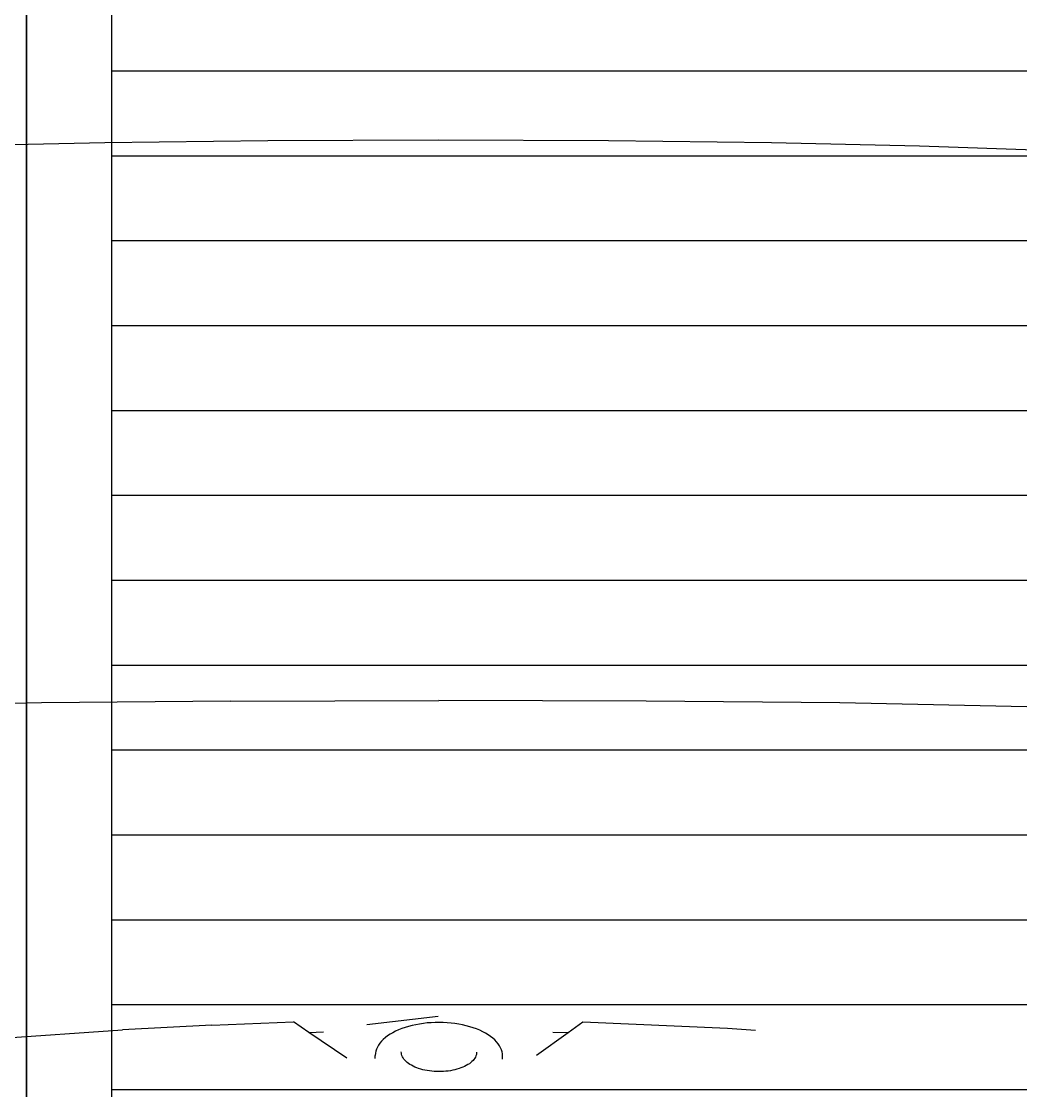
# Model space of a CAD drawing. Header units: inches. Extents: x 7263 to 14962, y 1317 to 2926.
# Drawn here: x 7436.747 to 7437.335, y 1495.177 to 1495.806 of the extents above; entities that cross this region are included whole.
import ezdxf

# ---------------------------------------------------------------- set-up
doc = ezdxf.new("R2010")
doc.units = ezdxf.units.IN
doc.header["$MEASUREMENT"] = 0
doc.layers.add('Layer1', color=1, linetype='Continuous')

msp = doc.modelspace()

# ---------------------------------------------------------------- linework, layer by layer
for p, q in [((7436.79602, 1495.73486), (7436.70889, 1495.73296)), ((7436.89196, 1495.73604), (7436.79602, 1495.73486)), ((7436.9923, 1495.73646), (7436.89196, 1495.73604)), ((7437.09263, 1495.73604), (7436.9923, 1495.73646)), ((7437.18857, 1495.73485), (7437.09263, 1495.73604)), ((7437.2757, 1495.73296), (7437.18857, 1495.73485)), ((7437.34963, 1495.73044), (7437.2757, 1495.73296)), ((7436.87018, 1495.40609), (7436.7588, 1495.40503)), ((7436.87018, 1495.40609), (7436.99265, 1495.40647)), ((7437.11486, 1495.40609), (7436.99265, 1495.40647)), ((7437.22875, 1495.40498), (7437.11486, 1495.40609)), ((7436.7588, 1495.40503), (7436.60861, 1495.40204)), ((7437.34813, 1495.4026), (7437.22875, 1495.40498)), ((7436.85914, 1495.21514), (7436.90705, 1495.21717)), ((7436.91624, 1495.21095), (7436.90705, 1495.21717)), ((7436.95037, 1495.21561), (7436.99229, 1495.22054)), ((7436.99055, 1495.21676), (7436.9882, 1495.21665)), ((7436.9929, 1495.21678), (7436.99055, 1495.21676)), ((7436.99525, 1495.21674), (7436.9929, 1495.21678)), ((7436.9976, 1495.21661), (7436.99525, 1495.21674)), ((7437.06886, 1495.21095), (7437.07751, 1495.21717)), ((7437.07751, 1495.21717), (7437.16264, 1495.21336)), ((7436.69154, 1495.20448), (7436.80636, 1495.21241)), ((7436.85914, 1495.21514), (7436.80636, 1495.21241)), ((7436.91624, 1495.21095), (7436.92486, 1495.21119)), ((7436.9386, 1495.19583), (7436.91624, 1495.21095)), ((7436.96554, 1495.21074), (7436.96398, 1495.20983)), ((7436.96721, 1495.2116), (7436.96554, 1495.21074)), ((7436.96898, 1495.21241), (7436.96721, 1495.2116)), ((7436.97085, 1495.21315), (7436.96898, 1495.21241)), ((7436.9728, 1495.21383), (7436.97085, 1495.21315)), ((7436.97483, 1495.21445), (7436.9728, 1495.21383)), ((7436.97693, 1495.215), (7436.97483, 1495.21445)), ((7436.97909, 1495.21548), (7436.97693, 1495.215)), ((7436.98131, 1495.21588), (7436.97909, 1495.21548)), ((7436.98358, 1495.21621), (7436.98131, 1495.21588)), ((7436.98587, 1495.21647), (7436.98358, 1495.21621)), ((7436.9882, 1495.21665), (7436.98587, 1495.21647)), ((7436.99992, 1495.21641), (7436.9976, 1495.21661)), ((7437.00221, 1495.21613), (7436.99992, 1495.21641)), ((7437.00447, 1495.21577), (7437.00221, 1495.21613)), ((7437.00669, 1495.21535), (7437.00447, 1495.21577)), ((7437.00884, 1495.21485), (7437.00669, 1495.21535)), ((7437.01094, 1495.21428), (7437.00884, 1495.21485)), ((7437.01296, 1495.21365), (7437.01094, 1495.21428)), ((7437.0149, 1495.21295), (7437.01296, 1495.21365)), ((7437.01676, 1495.21218), (7437.0149, 1495.21295)), ((7437.01852, 1495.21136), (7437.01676, 1495.21218)), ((7437.02017, 1495.21049), (7437.01852, 1495.21136)), ((7437.02173, 1495.20956), (7437.02017, 1495.21049)), ((7437.05014, 1495.19747), (7437.06886, 1495.21095)), ((7437.0598, 1495.21116), (7437.06886, 1495.21095)), ((7437.16264, 1495.21336), (7437.17916, 1495.21229)), ((7436.95797, 1495.20459), (7436.95716, 1495.20344)), ((7436.95891, 1495.20571), (7436.95797, 1495.20459)), ((7436.95999, 1495.2068), (7436.95891, 1495.20571)), ((7436.9612, 1495.20786), (7436.95999, 1495.2068)), ((7436.96253, 1495.20887), (7436.9612, 1495.20786)), ((7436.96398, 1495.20983), (7436.96253, 1495.20887)), ((7437.02316, 1495.20858), (7437.02173, 1495.20956)), ((7437.02448, 1495.20756), (7437.02316, 1495.20858)), ((7437.02567, 1495.20649), (7437.02448, 1495.20756)), ((7437.02673, 1495.20539), (7437.02567, 1495.20649)), ((7437.02766, 1495.20426), (7437.02673, 1495.20539)), ((7437.02845, 1495.2031), (7437.02766, 1495.20426)), ((7436.95537, 1495.19863), (7436.95529, 1495.1974)), ((7436.9556, 1495.19985), (7436.95537, 1495.19863)), ((7436.95598, 1495.20106), (7436.9556, 1495.19985)), ((7436.9565, 1495.20226), (7436.95598, 1495.20106)), ((7436.95716, 1495.20344), (7436.9565, 1495.20226)), ((7436.97062, 1495.19878), (7436.97058, 1495.19951)), ((7436.97075, 1495.19806), (7436.97062, 1495.19878)), ((7436.97096, 1495.19734), (7436.97075, 1495.19806)), ((7437.01478, 1495.19785), (7437.01455, 1495.19713)), ((7437.01491, 1495.19857), (7437.01478, 1495.19785)), ((7437.01496, 1495.1993), (7437.01491, 1495.19857)), ((7437.0291, 1495.20192), (7437.02845, 1495.2031)), ((7437.0296, 1495.20072), (7437.0291, 1495.20192)), ((7437.02996, 1495.1995), (7437.0296, 1495.20072)), ((7437.03017, 1495.19828), (7437.02996, 1495.1995)), ((7437.03024, 1495.19705), (7437.03017, 1495.19828)), ((7436.95528, 1495.19553), (7436.95529, 1495.1974)), ((7436.97126, 1495.19663), (7436.97096, 1495.19734)), ((7436.97165, 1495.19592), (7436.97126, 1495.19663)), ((7436.97211, 1495.19524), (7436.97165, 1495.19592)), ((7436.97266, 1495.19457), (7436.97211, 1495.19524)), ((7436.97329, 1495.19392), (7436.97266, 1495.19457)), ((7436.974, 1495.19329), (7436.97329, 1495.19392)), ((7436.97477, 1495.19268), (7436.974, 1495.19329)), ((7436.97563, 1495.1921), (7436.97477, 1495.19268)), ((7436.97654, 1495.19155), (7436.97563, 1495.1921)), ((7436.97753, 1495.19103), (7436.97654, 1495.19155)), ((7437.00982, 1495.19194), (7437.00889, 1495.1914)), ((7437.01068, 1495.19251), (7437.00982, 1495.19194)), ((7437.01146, 1495.19311), (7437.01068, 1495.19251)), ((7437.01218, 1495.19373), (7437.01146, 1495.19311)), ((7437.01282, 1495.19438), (7437.01218, 1495.19373)), ((7437.01337, 1495.19504), (7437.01282, 1495.19438)), ((7437.01385, 1495.19573), (7437.01337, 1495.19504)), ((7437.01424, 1495.19642), (7437.01385, 1495.19573)), ((7437.01455, 1495.19713), (7437.01424, 1495.19642)), ((7437.03023, 1495.19517), (7437.03024, 1495.19705)), ((7436.97857, 1495.19055), (7436.97753, 1495.19103)), ((7436.97967, 1495.1901), (7436.97857, 1495.19055)), ((7436.98082, 1495.18968), (7436.97967, 1495.1901)), ((7436.98201, 1495.18931), (7436.98082, 1495.18968)), ((7436.98325, 1495.18897), (7436.98201, 1495.18931)), ((7436.98453, 1495.18868), (7436.98325, 1495.18897)), ((7436.98584, 1495.18842), (7436.98453, 1495.18868)), ((7436.98718, 1495.18821), (7436.98584, 1495.18842)), ((7436.98854, 1495.18805), (7436.98718, 1495.18821)), ((7436.98991, 1495.18793), (7436.98854, 1495.18805)), ((7436.99088, 1495.18788), (7436.98991, 1495.18793)), ((7436.99451, 1495.18786), (7436.99088, 1495.18788)), ((7436.99547, 1495.1879), (7436.99451, 1495.18786)), ((7436.99685, 1495.18801), (7436.99547, 1495.1879)), ((7436.99821, 1495.18816), (7436.99685, 1495.18801)), ((7436.99955, 1495.18836), (7436.99821, 1495.18816)), ((7437.00087, 1495.1886), (7436.99955, 1495.18836)), ((7437.00215, 1495.18888), (7437.00087, 1495.1886)), ((7437.00339, 1495.18921), (7437.00215, 1495.18888)), ((7437.00459, 1495.18957), (7437.00339, 1495.18921)), ((7437.00575, 1495.18997), (7437.00459, 1495.18957)), ((7437.00686, 1495.19041), (7437.00575, 1495.18997)), ((7437.0079, 1495.19089), (7437.00686, 1495.19041)), ((7437.00889, 1495.1914), (7437.0079, 1495.19089))]:
    msp.add_line(p, q)
at = {"layer": 'Layer1'}
for p, q in [((7436.79992, 1495.77733), (7438.02548, 1495.77733)), ((7436.79992, 1495.72733), (7438.02548, 1495.72733)), ((7436.79992, 1495.67733), (7438.02548, 1495.67733)), ((7436.79992, 1495.62733), (7438.02548, 1495.62733)), ((7436.79992, 1495.57733), (7438.02548, 1495.57733)), ((7436.79992, 1495.52733), (7438.02548, 1495.52733)), ((7436.79992, 1495.47733), (7438.02548, 1495.47733)), ((7436.79992, 1495.42733), (7438.02548, 1495.42733)), ((7436.79992, 1495.37733), (7438.02548, 1495.37733)), ((7436.79992, 1495.32733), (7438.02548, 1495.32733)), ((7436.79992, 1495.27733), (7438.02548, 1495.27733)), ((7436.79992, 1495.22733), (7438.02548, 1495.22733)), ((7436.79992, 1495.17733), (7438.02548, 1495.17733))]:
    msp.add_line(p, q, dxfattribs=at)
for points in [[(7435.42435, 1494.52733), (7436.74992, 1494.52733), (7436.74992, 1496.42733), (7435.42435, 1496.42733)], [(7436.74992, 1494.52733), (7438.07548, 1494.52733), (7438.07548, 1496.42733), (7436.74992, 1496.42733)], [(7436.79992, 1494.57733), (7438.02548, 1494.57733), (7438.02548, 1496.37733), (7436.79992, 1496.37733)]]:
    msp.add_lwpolyline(points, close=True, dxfattribs=at)

doc.saveas('drawing.dxf')
